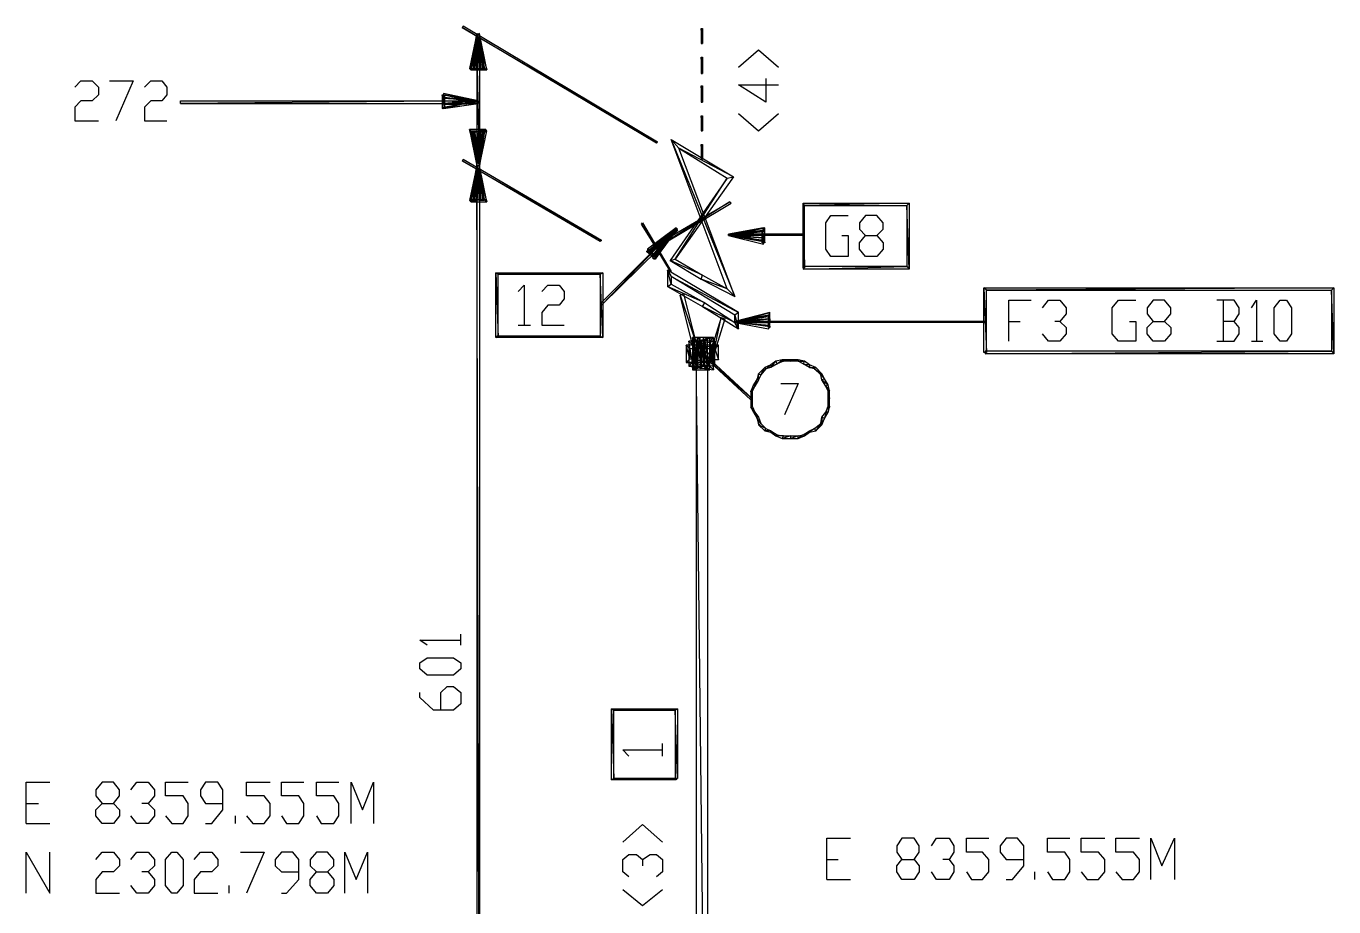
# Model space of a CAD drawing. Header units: millimetres. Extents: x 43 to 869, y -758 to -34.
# Drawn here: x 265.2 to 391.2, y -283.6 to -198.8 of the extents above; entities that cross this region are included whole.
import ezdxf

# ---------------------------------------------------------------- set-up
doc = ezdxf.new("R2010")
doc.units = ezdxf.units.MM
doc.layers.add('PDF_LINES', color=4, linetype='Continuous')

msp = doc.modelspace()

# ---------------------------------------------------------------- linework, layer by layer
at = {"layer": 'PDF_LINES'}
for p, q in [((307.36, -198.76), (307.24, -198.88)), ((307.24, -198.88), (326.08, -209.92)), ((307.24, -198.88), (326.08, -209.92)), ((325.96, -210.04), (307.24, -198.88)), ((326.08, -209.92), (307.36, -198.76)), ((330.4, -200.44), (330.28, -199)), ((330.28, -199), (330.28, -200.44)), ((330.4, -200.44), (330.28, -199)), ((330.28, -199), (330.4, -199)), ((330.4, -199), (330.4, -200.44)), ((308.68, -199.48), (307.96, -202.84)), ((308.08, -202.96), (308.68, -199.48)), ((308.08, -202.96), (308.68, -199.48)), ((308.68, -199.48), (308.08, -202.84)), ((308.92, -199.6), (308.08, -202.96)), ((308.32, -202.96), (308.68, -199.48)), ((308.32, -202.96), (308.68, -199.48)), ((308.92, -199.6), (308.32, -202.96)), ((308.68, -199.6), (308.32, -202.84)), ((308.44, -202.96), (308.68, -199.6)), ((308.44, -202.96), (308.68, -199.6)), ((308.92, -199.6), (308.44, -202.96)), ((308.68, -199.6), (308.44, -202.84)), ((308.68, -199.48), (308.92, -199.6)), ((308.92, -199.48), (308.68, -199.6)), ((308.68, -199.48), (308.92, -199.6)), ((308.92, -199.48), (308.68, -199.6)), ((308.68, -199.6), (309.64, -202.96)), ((308.68, -199.6), (309.64, -202.96)), ((309.4, -202.84), (308.68, -199.6)), ((308.68, -199.6), (309.4, -202.84)), ((308.68, -199.6), (309.4, -202.84)), ((309.28, -202.96), (308.68, -199.6)), ((308.68, -199.6), (308.92, -199.6)), ((308.92, -199.6), (308.68, -199.6)), ((308.68, -199.6), (309.28, -202.84)), ((308.68, -199.6), (309.28, -202.84)), ((309.04, -202.96), (308.68, -199.6)), ((308.68, -202.96), (308.68, -199.6)), ((308.68, -202.96), (308.68, -199.6)), ((308.68, -199.6), (308.92, -199.6)), ((308.92, -199.6), (308.68, -202.96)), ((308.92, -199.6), (308.68, -199.6)), ((308.68, -199.6), (309.04, -202.84)), ((308.68, -199.6), (309.04, -202.84)), ((308.92, -202.96), (308.68, -199.6)), ((308.92, -212.2), (308.68, -199.6)), ((308.68, -199.6), (308.68, -212.2)), ((308.92, -212.2), (308.68, -199.6)), ((308.68, -199.6), (308.92, -199.6)), ((309.64, -202.96), (308.92, -199.48)), ((309.4, -202.84), (308.92, -199.48)), ((309.28, -202.84), (308.92, -199.6)), ((309.04, -202.84), (308.92, -199.6)), ((308.92, -199.6), (308.92, -212.2)), ((330.28, -200.44), (330.4, -200.44)), ((333.88, -202.72), (335.8, -201.04)), ((335.8, -201.04), (337.72, -202.72)), ((307.96, -202.84), (308.08, -202.96)), ((309.4, -202.84), (308.08, -202.96)), ((309.4, -202.84), (308.08, -202.96)), ((308.08, -202.96), (308.08, -202.84)), ((308.08, -202.84), (309.4, -202.84)), ((308.08, -202.84), (308.32, -202.96)), ((308.32, -202.84), (308.44, -202.96)), ((308.44, -202.84), (308.68, -202.96)), ((309.04, -202.84), (308.92, -202.96)), ((309.28, -202.84), (309.04, -202.96)), ((309.4, -202.84), (309.28, -202.96)), ((309.64, -202.96), (309.4, -202.84)), ((309.64, -202.96), (309.4, -202.84)), ((330.4, -203.32), (330.28, -201.76)), ((330.28, -201.76), (330.28, -203.32)), ((330.4, -203.32), (330.28, -201.76)), ((330.28, -201.76), (330.4, -201.76)), ((330.4, -201.76), (330.4, -203.32)), ((269.92, -204.64), (270.52, -204.04)), ((270.52, -204.04), (271.6, -204.04)), ((271.6, -204.04), (272.2, -204.64)), ((273.28, -204.04), (275.56, -204.04)), ((275.56, -204.04), (273.88, -207.88)), ((276.64, -204.64), (277.24, -204.04)), ((277.24, -204.04), (278.32, -204.04)), ((278.32, -204.04), (278.8, -204.64)), ((308.08, -202.96), (309.64, -202.96)), ((330.28, -203.32), (330.4, -203.32)), ((336.52, -203.8), (336.52, -206.08)), ((272.2, -205.36), (271.6, -205.96)), ((272.2, -204.64), (272.2, -205.36)), ((278.8, -205.36), (278.32, -205.96)), ((278.8, -204.64), (278.8, -205.36)), ((305.56, -206.56), (305.32, -205.36)), ((305.32, -205.36), (305.32, -206.68)), ((305.56, -206.56), (305.32, -205.36)), ((305.32, -205.36), (305.56, -205.36)), ((305.44, -205.24), (305.44, -205.36)), ((308.8, -205.96), (305.44, -205.24)), ((305.44, -205.36), (308.8, -205.96)), ((305.44, -205.36), (308.8, -205.96)), ((308.8, -206.2), (305.44, -205.36)), ((305.44, -205.36), (305.44, -205.6)), ((308.8, -205.96), (305.44, -205.36)), ((305.44, -205.36), (305.44, -205.6)), ((308.8, -205.96), (305.44, -205.36)), ((305.56, -205.36), (305.56, -206.56)), ((330.4, -206.08), (330.28, -204.52)), ((330.28, -204.52), (330.28, -206.08)), ((330.4, -206.08), (330.28, -204.52)), ((330.28, -204.52), (330.4, -204.52)), ((330.4, -204.52), (330.4, -206.08)), ((336.52, -206.08), (333.88, -204.4)), ((333.88, -204.4), (337.72, -204.4)), ((270.52, -205.96), (269.92, -206.56)), ((269.92, -206.56), (269.92, -207.88)), ((271.6, -205.96), (270.52, -205.96)), ((277.24, -205.96), (276.64, -206.56)), ((276.64, -206.56), (276.64, -207.88)), ((278.32, -205.96), (277.24, -205.96)), ((308.8, -205.96), (280.12, -206.2)), ((308.8, -205.96), (280.12, -206.2)), ((280.12, -206.2), (280.12, -205.96)), ((280.12, -205.96), (308.8, -205.96)), ((280.12, -206.2), (308.8, -206.2)), ((308.8, -205.96), (305.32, -206.68)), ((308.8, -205.96), (305.32, -206.68)), ((305.32, -206.68), (308.8, -206.2)), ((305.32, -206.68), (305.56, -206.56)), ((305.32, -206.68), (305.56, -206.56)), ((305.44, -205.6), (308.8, -205.96)), ((305.44, -205.6), (308.8, -205.96)), ((308.8, -206.2), (305.44, -205.6)), ((305.44, -205.6), (308.8, -205.96)), ((305.44, -205.6), (308.8, -205.96)), ((308.8, -206.2), (305.44, -205.6)), ((305.44, -205.72), (305.44, -205.96)), ((308.8, -205.96), (305.44, -205.72)), ((308.8, -205.96), (305.44, -206.68)), ((308.8, -205.96), (305.44, -206.68)), ((305.44, -206.56), (308.8, -205.96)), ((308.8, -205.96), (305.44, -206.32)), ((308.8, -205.96), (305.44, -206.32)), ((305.44, -206.2), (308.8, -205.96)), ((305.44, -205.96), (308.8, -205.96)), ((305.44, -205.96), (308.8, -205.96)), ((308.8, -206.2), (305.44, -205.96)), ((308.8, -205.96), (305.44, -206.2)), ((308.8, -205.96), (305.44, -206.2)), ((305.44, -206.2), (305.44, -205.96)), ((305.44, -205.96), (308.8, -205.96)), ((305.44, -206.68), (308.8, -206.2)), ((305.44, -206.32), (308.8, -206.2)), ((305.44, -206.32), (305.44, -206.2)), ((305.44, -206.2), (308.8, -206.2)), ((305.44, -206.68), (305.44, -206.56)), ((305.56, -206.56), (308.8, -205.96)), ((308.8, -205.96), (308.8, -206.2)), ((308.8, -206.2), (308.8, -205.96)), ((308.8, -205.96), (308.8, -206.2)), ((308.8, -206.2), (308.8, -205.96)), ((308.8, -205.96), (308.8, -206.2)), ((308.8, -206.2), (308.8, -205.96)), ((308.8, -205.96), (308.8, -206.2)), ((308.8, -206.2), (308.8, -205.96)), ((308.8, -206.2), (308.8, -205.96)), ((330.28, -206.08), (330.4, -206.08)), ((269.92, -207.88), (272.2, -207.88)), ((276.64, -207.88), (278.8, -207.88)), ((330.4, -208.84), (330.28, -207.4)), ((330.28, -207.4), (330.28, -208.84)), ((330.4, -208.84), (330.28, -207.4)), ((330.28, -207.4), (330.4, -207.4)), ((330.4, -207.4), (330.4, -208.84)), ((333.88, -207.16), (335.8, -208.84)), ((335.8, -208.84), (337.72, -207.16)), ((308.92, -212.2), (307.96, -208.72)), ((307.96, -208.72), (308.68, -212.2)), ((308.92, -212.2), (307.96, -208.72)), ((307.96, -208.72), (308.2, -208.96)), ((307.96, -208.72), (308.2, -208.96)), ((309.52, -208.72), (307.96, -208.72)), ((308.92, -212.2), (308.08, -208.84)), ((308.08, -208.84), (308.68, -212.2)), ((308.92, -212.2), (308.08, -208.84)), ((308.08, -208.84), (308.32, -208.84)), ((308.2, -208.96), (309.52, -208.72)), ((308.2, -208.96), (309.52, -208.72)), ((308.2, -208.96), (308.92, -212.2)), ((309.52, -208.96), (308.2, -208.96)), ((308.32, -208.84), (308.92, -212.2)), ((308.92, -212.2), (308.32, -208.84)), ((308.32, -208.84), (308.68, -212.2)), ((308.92, -212.2), (308.32, -208.84)), ((308.32, -208.84), (308.44, -208.84)), ((308.44, -208.84), (308.92, -212.2)), ((308.92, -212.2), (308.44, -208.84)), ((308.44, -208.84), (308.68, -212.2)), ((308.92, -212.2), (308.44, -208.84)), ((308.44, -208.84), (308.68, -208.84)), ((308.68, -212.2), (309.4, -208.84)), ((308.68, -212.2), (309.28, -208.84)), ((308.68, -212.2), (309.04, -208.84)), ((308.68, -212.2), (308.92, -208.84)), ((308.68, -208.84), (308.92, -212.2)), ((309.4, -208.84), (308.92, -212.2)), ((308.92, -212.2), (309.64, -208.84)), ((309.4, -208.84), (308.92, -212.2)), ((309.28, -208.84), (308.92, -212.2)), ((308.92, -212.2), (309.4, -208.84)), ((309.28, -208.84), (308.92, -212.2)), ((309.04, -208.84), (308.92, -212.2)), ((308.92, -212.2), (309.28, -208.84)), ((309.04, -208.84), (308.92, -212.2)), ((309.04, -208.84), (308.92, -208.84)), ((308.92, -208.84), (308.92, -212.2)), ((308.92, -212.2), (309.04, -208.84)), ((308.92, -208.84), (308.92, -212.2)), ((309.28, -208.84), (309.04, -208.84)), ((309.4, -208.84), (309.28, -208.84)), ((309.64, -208.84), (309.4, -208.84)), ((309.52, -208.72), (309.52, -208.96)), ((330.28, -208.84), (330.4, -208.84)), ((326.08, -209.92), (325.96, -210.04)), ((328.12, -210.52), (327.4, -209.68)), ((327.4, -209.68), (333.4, -213.28)), ((328.12, -210.52), (327.4, -209.68)), ((327.4, -209.68), (333.52, -224.8)), ((327.4, -209.68), (333.52, -224.8)), ((332.8, -224.08), (327.4, -209.68)), ((330.4, -211.6), (330.28, -210.16)), ((330.28, -210.16), (330.28, -211.6)), ((330.4, -211.6), (330.28, -210.16)), ((330.28, -210.16), (330.4, -210.16)), ((330.4, -210.16), (330.4, -211.6)), ((307.36, -211.6), (307.24, -211.72)), ((320.68, -219.4), (307.36, -211.6)), ((333.4, -213.28), (328.12, -210.52)), ((328.12, -210.52), (332.8, -213.4)), ((333.4, -213.28), (328.12, -210.52)), ((333.52, -224.8), (328.12, -210.52)), ((330.28, -211.6), (330.4, -211.6)), ((307.24, -211.72), (320.68, -219.4)), ((307.24, -211.72), (320.68, -219.4)), ((320.56, -219.52), (307.24, -211.72)), ((308.68, -212.2), (307.96, -215.56)), ((308.08, -215.56), (308.68, -212.2)), ((308.08, -215.56), (308.68, -212.2)), ((308.92, -212.2), (308.08, -215.56)), ((308.68, -212.2), (308.08, -215.56)), ((308.32, -215.56), (308.68, -212.2)), ((308.32, -215.56), (308.68, -212.2)), ((308.92, -212.2), (308.32, -215.56)), ((308.68, -212.2), (308.32, -215.56)), ((308.44, -215.56), (308.68, -212.2)), ((308.44, -215.56), (308.68, -212.2)), ((308.92, -212.2), (308.44, -215.56)), ((308.68, -212.2), (308.44, -215.56)), ((308.68, -212.2), (308.92, -212.2)), ((308.92, -212.2), (308.68, -212.2)), ((308.68, -212.2), (309.64, -215.68)), ((308.68, -212.2), (309.64, -215.68)), ((309.4, -215.44), (308.68, -212.2)), ((308.68, -212.2), (308.92, -212.2)), ((308.92, -212.2), (308.68, -212.2)), ((308.68, -212.2), (309.4, -215.56)), ((308.68, -212.2), (309.4, -215.56)), ((309.28, -215.56), (308.68, -212.2)), ((308.68, -212.2), (308.92, -212.2)), ((308.92, -212.2), (308.68, -212.2)), ((308.68, -212.2), (309.28, -215.56)), ((308.68, -212.2), (309.28, -215.56)), ((309.04, -215.56), (308.68, -212.2)), ((308.68, -215.56), (308.68, -212.2)), ((308.68, -215.56), (308.68, -212.2)), ((308.68, -212.2), (308.92, -212.2)), ((308.92, -212.2), (308.68, -215.56)), ((308.92, -212.2), (308.68, -212.2)), ((308.68, -212.2), (309.04, -215.56)), ((308.68, -212.2), (309.04, -215.56)), ((308.92, -215.56), (308.68, -212.2)), ((308.92, -311.56), (308.68, -212.2)), ((308.68, -212.2), (308.68, -311.56)), ((308.92, -311.56), (308.68, -212.2)), ((308.68, -212.2), (308.92, -212.2)), ((308.92, -212.2), (308.68, -212.2)), ((308.68, -212.2), (308.92, -212.2)), ((308.92, -212.2), (308.68, -212.2)), ((308.68, -212.2), (308.92, -212.2)), ((308.92, -212.2), (308.68, -212.2)), ((308.68, -212.2), (308.92, -212.2)), ((308.92, -212.2), (308.68, -212.2)), ((308.68, -212.2), (308.92, -212.2)), ((308.68, -212.2), (308.92, -212.2)), ((309.64, -215.68), (308.92, -212.2)), ((309.4, -215.56), (308.92, -212.2)), ((309.28, -215.56), (308.92, -212.2)), ((309.04, -215.56), (308.92, -212.2)), ((308.92, -212.2), (308.92, -311.56)), ((332.8, -213.4), (327.28, -221.32)), ((333.4, -213.28), (327.76, -221.2)), ((327.76, -221.2), (332.8, -213.4)), ((327.76, -221.2), (332.8, -213.4)), ((332.8, -213.4), (333.4, -213.28)), ((332.8, -213.4), (333.4, -213.28)), ((309.4, -215.44), (308.08, -215.68)), ((309.4, -215.44), (308.08, -215.68)), ((308.08, -215.68), (308.08, -215.44)), ((308.08, -215.44), (309.4, -215.44)), ((309.64, -215.68), (309.4, -215.44)), ((309.64, -215.68), (309.4, -215.44)), ((307.96, -215.56), (308.08, -215.56)), ((308.08, -215.56), (308.32, -215.56)), ((308.08, -215.68), (309.64, -215.68)), ((308.32, -215.56), (308.44, -215.56)), ((308.44, -215.56), (308.68, -215.56)), ((309.04, -215.56), (308.92, -215.56)), ((309.28, -215.56), (309.04, -215.56)), ((309.4, -215.56), (309.28, -215.56)), ((325.84, -219.88), (333.04, -215.68)), ((333.04, -215.68), (325.96, -220.12)), ((333.04, -215.68), (325.96, -220.12)), ((325.96, -220.12), (333.16, -215.8)), ((333.16, -215.8), (333.04, -215.68)), ((340.24, -216.04), (340.12, -215.8)), ((340.12, -215.8), (350.32, -215.8)), ((340.24, -216.04), (340.12, -215.8)), ((340.12, -215.8), (340.24, -222.04)), ((340.12, -215.8), (340.24, -222.04)), ((340.12, -222.04), (340.12, -215.8)), ((350.32, -215.8), (340.24, -216.04)), ((350.32, -215.8), (340.24, -216.04)), ((340.24, -216.04), (350.08, -216.04)), ((340.24, -222.04), (340.24, -216.04)), ((350.08, -216.04), (350.32, -215.8)), ((350.08, -216.04), (350.32, -215.8)), ((350.32, -222.16), (350.08, -216.04)), ((350.08, -216.04), (350.08, -221.92)), ((350.32, -222.16), (350.08, -216.04)), ((350.32, -215.8), (350.32, -222.16)), ((324.52, -217.84), (324.64, -217.72)), ((327.4, -222.4), (324.52, -217.84)), ((324.52, -217.84), (327.28, -222.4)), ((327.4, -222.4), (324.52, -217.84)), ((324.64, -217.72), (327.4, -222.4)), ((342.28, -217.72), (342.76, -217)), ((342.28, -220.24), (342.28, -217.72)), ((342.76, -217), (344.44, -217)), ((346.12, -217), (345.52, -217.72)), ((345.52, -217.72), (345.52, -218.32)), ((347.2, -217), (346.12, -217)), ((347.8, -217.72), (347.2, -217)), ((347.8, -218.32), (347.8, -217.72)), ((320.56, -225.52), (327.88, -218.2)), ((327.88, -218.2), (320.68, -225.64)), ((327.88, -218.2), (320.68, -225.64)), ((320.68, -225.64), (328, -218.44)), ((325.12, -220.48), (327.88, -218.2)), ((327.88, -218.2), (325.12, -220.24)), ((325.12, -220.48), (327.88, -218.2)), ((327.88, -218.2), (325.12, -220.48)), ((328, -218.44), (325.12, -220.48)), ((325.24, -220.6), (327.88, -218.2)), ((325.24, -220.6), (327.88, -218.2)), ((327.88, -218.2), (325.24, -220.48)), ((327.88, -218.2), (325.24, -220.48)), ((328, -218.44), (325.24, -220.6)), ((325.36, -220.6), (327.88, -218.2)), ((325.36, -220.6), (327.88, -218.2)), ((325.36, -220.6), (327.88, -218.2)), ((325.36, -220.6), (327.88, -218.2)), ((328, -218.44), (325.36, -220.6)), ((328, -218.44), (325.36, -220.6)), ((325.6, -220.84), (327.88, -218.2)), ((325.6, -220.84), (327.88, -218.2)), ((325.6, -221.08), (327.88, -218.32)), ((327.88, -218.2), (325.72, -220.96)), ((327.88, -218.2), (325.72, -220.96)), ((327.88, -218.2), (325.72, -220.96)), ((327.88, -218.2), (325.72, -220.96)), ((327.88, -218.32), (325.72, -221.2)), ((325.72, -221.2), (328, -218.32)), ((327.88, -218.32), (325.72, -221.2)), ((325.72, -220.96), (328, -218.32)), ((325.72, -220.96), (328, -218.32)), ((327.88, -218.32), (325.84, -221.2)), ((325.84, -221.2), (328, -218.32)), ((327.88, -218.32), (325.84, -221.2)), ((325.84, -220.96), (327.88, -218.32)), ((327.88, -218.2), (328, -218.44)), ((327.88, -218.2), (328, -218.44)), ((327.88, -218.2), (328, -218.44)), ((328, -218.32), (327.88, -218.2)), ((327.88, -218.2), (328, -218.44)), ((328, -218.32), (327.88, -218.2)), ((328, -218.44), (327.88, -218.2)), ((328, -218.32), (327.88, -218.32)), ((328, -218.32), (327.88, -218.32)), ((332.92, -218.92), (336.4, -218.2)), ((336.4, -218.2), (332.92, -218.8)), ((332.92, -218.92), (336.4, -218.2)), ((332.92, -218.92), (336.28, -218.2)), ((336.28, -218.2), (332.92, -218.8)), ((332.92, -218.92), (336.28, -218.2)), ((336.16, -218.44), (332.92, -218.92)), ((336.28, -218.44), (332.92, -218.92)), ((332.92, -218.92), (336.28, -218.44)), ((336.28, -218.44), (332.92, -218.8)), ((332.92, -218.92), (336.28, -218.44)), ((336.28, -218.56), (332.92, -218.92)), ((332.92, -218.92), (332.92, -218.8)), ((332.92, -218.8), (336.28, -219.52)), ((332.92, -218.8), (332.92, -218.92)), ((332.92, -218.92), (332.92, -218.8)), ((332.92, -218.8), (336.28, -219.4)), ((332.92, -218.8), (332.92, -218.92)), ((332.92, -218.92), (332.92, -218.8)), ((332.92, -218.8), (336.28, -219.16)), ((332.92, -218.8), (332.92, -218.92)), ((332.92, -218.92), (332.92, -218.8)), ((332.92, -218.8), (336.28, -218.92)), ((332.92, -218.8), (332.92, -218.92)), ((332.92, -218.92), (336.28, -218.8)), ((336.28, -218.8), (332.92, -218.8)), ((332.92, -218.92), (336.28, -218.8)), ((332.92, -218.8), (332.92, -218.92)), ((332.92, -218.92), (340.12, -218.8)), ((340.12, -218.8), (332.92, -218.8)), ((332.92, -218.92), (340.12, -218.8)), ((336.28, -219.52), (332.92, -218.92)), ((332.92, -218.92), (336.28, -219.76)), ((336.28, -219.52), (332.92, -218.92)), ((336.28, -219.4), (332.92, -218.92)), ((332.92, -218.92), (336.28, -219.52)), ((336.28, -219.4), (332.92, -218.92)), ((336.28, -219.16), (332.92, -218.92)), ((332.92, -218.92), (336.28, -219.4)), ((336.28, -219.16), (332.92, -218.92)), ((336.28, -218.92), (332.92, -218.92)), ((332.92, -218.92), (336.28, -219.16)), ((336.28, -218.92), (332.92, -218.92)), ((336.28, -218.92), (332.92, -218.92)), ((340.12, -218.92), (332.92, -218.92)), ((336.4, -218.2), (336.16, -218.44)), ((336.4, -218.2), (336.16, -218.44)), ((336.16, -218.44), (336.4, -219.64)), ((336.16, -218.44), (336.4, -219.64)), ((336.16, -219.64), (336.16, -218.44)), ((336.28, -218.2), (336.28, -218.44)), ((336.28, -218.44), (336.28, -218.56)), ((336.28, -218.8), (336.28, -218.92)), ((336.28, -219.16), (336.28, -218.92)), ((336.28, -219.4), (336.28, -219.16)), ((336.4, -219.64), (336.4, -218.2)), ((340.12, -218.8), (340.12, -218.92)), ((343.84, -218.92), (344.44, -218.92)), ((344.44, -218.92), (344.44, -220.96)), ((345.52, -218.32), (346.12, -218.92)), ((345.52, -219.64), (346.12, -218.92)), ((346.12, -218.92), (347.2, -218.92)), ((347.2, -218.92), (347.8, -218.32)), ((347.2, -218.92), (347.8, -219.64)), ((320.68, -219.4), (320.56, -219.52)), ((325, -220.48), (325.24, -220.24)), ((325.84, -220.96), (325, -220.48)), ((325, -220.48), (325.84, -221.2)), ((325.84, -220.96), (325, -220.48)), ((325.12, -220.24), (325.12, -220.48)), ((325.12, -220.48), (325.24, -220.6)), ((325.24, -220.24), (325.84, -220.96)), ((325.24, -220.48), (325.36, -220.6)), ((325.24, -220.48), (325.36, -220.6)), ((325.96, -220.12), (325.84, -219.88)), ((336.4, -219.64), (336.16, -219.64)), ((336.28, -219.52), (336.28, -219.4)), ((336.28, -219.76), (336.28, -219.52)), ((342.76, -220.96), (342.28, -220.24)), ((345.52, -220.24), (345.52, -219.64)), ((346.12, -220.96), (345.52, -220.24)), ((347.8, -220.24), (347.2, -220.96)), ((347.8, -219.64), (347.8, -220.24)), ((325.72, -220.96), (325.6, -220.84)), ((325.72, -220.96), (325.6, -220.84)), ((325.72, -221.2), (325.6, -221.08)), ((325.84, -221.2), (325.84, -220.96)), ((325.84, -221.2), (325.84, -220.96)), ((327.28, -221.32), (327.76, -221.2)), ((327.28, -221.32), (327.76, -221.2)), ((330.4, -222.76), (327.28, -221.32)), ((327.28, -221.32), (330.28, -223.12)), ((330.4, -222.76), (327.28, -221.32)), ((327.76, -221.2), (330.4, -222.76)), ((344.44, -220.96), (342.76, -220.96)), ((347.2, -220.96), (346.12, -220.96)), ((310.72, -222.64), (310.48, -222.52)), ((310.48, -222.52), (320.8, -222.52)), ((310.72, -222.64), (310.48, -222.52)), ((310.48, -222.52), (310.72, -228.76)), ((310.48, -222.52), (310.72, -228.76)), ((310.48, -228.76), (310.48, -222.52)), ((320.8, -222.52), (310.72, -222.64)), ((320.8, -222.52), (310.72, -222.64)), ((310.72, -222.64), (320.56, -222.64)), ((310.72, -228.76), (310.72, -222.64)), ((320.56, -222.64), (320.8, -222.52)), ((320.56, -222.64), (320.8, -222.52)), ((320.8, -228.76), (320.56, -222.64)), ((320.56, -222.64), (320.56, -228.64)), ((320.8, -228.76), (320.56, -222.64)), ((320.8, -222.52), (320.8, -228.76)), ((327.4, -223.6), (327.04, -222.28)), ((327.04, -222.28), (327.04, -223.84)), ((327.4, -223.6), (327.04, -222.28)), ((327.04, -222.28), (327.4, -222.88)), ((327.04, -222.28), (327.4, -222.88)), ((333.88, -226.36), (327.04, -222.28)), ((327.28, -222.4), (327.4, -222.4)), ((327.4, -222.88), (327.4, -223.6)), ((327.4, -222.88), (333.88, -226.36)), ((327.4, -222.88), (333.88, -226.36)), ((333.52, -226.6), (327.4, -222.88)), ((330.28, -223.12), (330.4, -222.76)), ((330.28, -223.12), (330.4, -222.76)), ((330.4, -222.76), (332.8, -224.08)), ((340.12, -221.92), (340.12, -222.16)), ((340.12, -222.16), (350.08, -221.92)), ((350.08, -221.92), (340.12, -221.92)), ((340.12, -222.16), (350.08, -221.92)), ((340.24, -222.04), (340.12, -222.04)), ((350.32, -222.16), (340.12, -222.16)), ((350.08, -221.92), (350.32, -222.16)), ((350.08, -221.92), (350.32, -222.16)), ((312.64, -224.32), (313.24, -223.72)), ((313.24, -223.72), (313.24, -227.56)), ((314.92, -224.32), (315.52, -223.72)), ((315.52, -223.72), (316.6, -223.72)), ((316.6, -223.72), (317.08, -224.32)), ((327.04, -223.84), (327.4, -223.6)), ((327.04, -223.84), (327.4, -223.6)), ((330.64, -225.4), (327.04, -223.84)), ((327.04, -223.84), (330.4, -225.76)), ((330.64, -225.4), (327.04, -223.84)), ((327.4, -223.6), (330.64, -225.4)), ((332.8, -224.08), (330.28, -223.12)), ((330.28, -223.12), (333.52, -224.8)), ((332.8, -224.08), (330.28, -223.12)), ((333.52, -224.8), (332.8, -224.08)), ((333.52, -224.8), (332.8, -224.08)), ((357.76, -224.2), (357.52, -223.96)), ((357.52, -223.96), (391.24, -223.96)), ((357.76, -224.2), (357.52, -223.96)), ((357.52, -223.96), (357.76, -230.2)), ((357.52, -223.96), (357.76, -230.2)), ((357.52, -230.2), (357.52, -223.96)), ((391.24, -223.96), (357.76, -224.2)), ((391.24, -223.96), (357.76, -224.2)), ((357.76, -224.2), (391, -224.2)), ((357.76, -230.2), (357.76, -224.2)), ((391, -224.2), (391.24, -223.96)), ((391, -224.2), (391.24, -223.96)), ((391.24, -230.32), (391, -224.2)), ((391, -224.2), (391, -230.08)), ((391.24, -230.32), (391, -224.2)), ((391.24, -223.96), (391.24, -230.32)), ((317.08, -225.04), (316.6, -225.64)), ((317.08, -224.32), (317.08, -225.04)), ((320.68, -225.64), (320.56, -225.52)), ((328.6, -224.56), (328.24, -224.68)), ((328.24, -224.68), (329.92, -229.72)), ((328.24, -224.68), (329.92, -229.72)), ((329.56, -229.96), (328.24, -224.68)), ((329.92, -229.72), (328.6, -224.56)), ((330.4, -225.76), (330.64, -225.4)), ((330.4, -225.76), (330.64, -225.4)), ((330.64, -225.4), (333.52, -227.32)), ((359.92, -229.12), (359.92, -225.16)), ((359.92, -225.16), (362.08, -225.16)), ((363.16, -225.88), (363.76, -225.16)), ((363.76, -225.16), (364.84, -225.16)), ((364.84, -225.16), (365.44, -225.88)), ((369.88, -225.88), (370.48, -225.16)), ((370.48, -225.16), (372.16, -225.16)), ((373.84, -225.16), (373.24, -225.88)), ((374.92, -225.16), (373.84, -225.16)), ((375.52, -225.88), (374.92, -225.16)), ((381.64, -225.16), (379.96, -225.16)), ((380.56, -225.16), (380.56, -229.12)), ((382.12, -225.88), (381.64, -225.16)), ((383.32, -225.88), (383.8, -225.16)), ((383.8, -225.16), (383.8, -229.12)), ((385.48, -225.88), (386.08, -225.16)), ((386.08, -225.16), (386.68, -225.16)), ((386.68, -225.16), (387.16, -225.88)), ((315.52, -225.64), (314.92, -226.36)), ((314.92, -226.36), (314.92, -227.56)), ((316.6, -225.64), (315.52, -225.64)), ((333.52, -227.32), (330.4, -225.76)), ((330.4, -225.76), (333.88, -227.92)), ((333.52, -227.32), (330.4, -225.76)), ((333.88, -226.36), (333.52, -226.6)), ((333.88, -226.36), (333.52, -226.6)), ((333.52, -227.32), (336.88, -226.36)), ((336.88, -226.36), (333.52, -227.2)), ((333.52, -227.32), (336.88, -226.36)), ((333.52, -226.6), (333.88, -227.92)), ((333.52, -226.6), (333.88, -227.92)), ((333.52, -227.32), (333.52, -226.6)), ((336.76, -226.6), (333.52, -227.32)), ((333.52, -227.32), (336.76, -226.6)), ((336.76, -226.6), (333.52, -227.2)), ((333.52, -227.32), (336.76, -226.6)), ((333.52, -227.32), (336.76, -226.6)), ((336.76, -226.6), (333.52, -227.2)), ((333.52, -227.32), (336.76, -226.6)), ((336.88, -226.72), (333.52, -227.32)), ((336.88, -226.72), (333.52, -227.32)), ((333.88, -227.92), (333.88, -226.36)), ((336.88, -226.36), (336.76, -226.6)), ((336.88, -226.36), (336.76, -226.6)), ((336.76, -226.6), (336.88, -227.8)), ((336.76, -226.6), (336.88, -227.8)), ((336.76, -227.8), (336.76, -226.6)), ((336.76, -226.6), (336.88, -226.72)), ((336.76, -226.6), (336.88, -226.72)), ((336.88, -227.8), (336.88, -226.36)), ((365.44, -226.48), (364.84, -227.2)), ((365.44, -225.88), (365.44, -226.48)), ((369.88, -228.4), (369.88, -225.88)), ((373.24, -225.88), (373.24, -226.48)), ((373.24, -226.48), (373.84, -227.2)), ((374.92, -227.2), (375.52, -226.48)), ((375.52, -226.48), (375.52, -225.88)), ((381.64, -227.2), (382.12, -226.48)), ((382.12, -226.48), (382.12, -225.88)), ((385.48, -228.4), (385.48, -225.88)), ((387.16, -225.88), (387.16, -228.4)), ((312.64, -227.56), (313.84, -227.56)), ((314.92, -227.56), (317.08, -227.56)), ((332.2, -226.84), (331.12, -230.32)), ((331.36, -230.8), (332.2, -226.84)), ((331.36, -230.8), (332.2, -226.84)), ((332.56, -226.96), (331.36, -230.8)), ((332.2, -226.84), (332.56, -226.96)), ((333.52, -227.32), (336.88, -226.96)), ((336.88, -226.96), (333.52, -227.2)), ((333.52, -227.32), (336.88, -226.96)), ((333.52, -227.32), (333.52, -227.2)), ((333.52, -227.2), (336.88, -227.68)), ((333.52, -227.2), (333.52, -227.32)), ((333.52, -227.32), (333.52, -227.2)), ((333.52, -227.2), (336.88, -227.68)), ((333.52, -227.2), (333.52, -227.32)), ((333.52, -227.32), (333.52, -227.2)), ((333.52, -227.2), (336.88, -227.32)), ((333.52, -227.2), (333.52, -227.32)), ((336.88, -227.2), (333.52, -227.32)), ((336.88, -227.2), (333.52, -227.32)), ((333.52, -227.32), (333.52, -227.2)), ((333.52, -227.2), (336.88, -227.2)), ((333.52, -227.2), (333.52, -227.32)), ((336.88, -227.2), (333.52, -227.32)), ((333.52, -227.2), (333.52, -227.32)), ((333.52, -227.32), (357.64, -227.2)), ((357.64, -227.2), (333.52, -227.2)), ((333.52, -227.32), (357.64, -227.2)), ((333.88, -227.92), (333.52, -227.32)), ((333.88, -227.92), (333.52, -227.32)), ((336.88, -227.68), (333.52, -227.32)), ((333.52, -227.32), (336.76, -227.92)), ((336.88, -227.68), (333.52, -227.32)), ((336.88, -227.68), (333.52, -227.32)), ((333.52, -227.32), (336.76, -227.92)), ((336.88, -227.68), (333.52, -227.32)), ((336.88, -227.32), (333.52, -227.32)), ((333.52, -227.32), (336.88, -227.56)), ((336.88, -227.32), (333.52, -227.32)), ((333.52, -227.32), (336.88, -227.32)), ((357.64, -227.32), (333.52, -227.32)), ((336.76, -227.92), (336.88, -227.68)), ((336.76, -227.92), (336.88, -227.68)), ((336.88, -227.8), (336.76, -227.8)), ((336.88, -226.96), (336.88, -227.2)), ((336.88, -227.32), (336.88, -227.2)), ((336.88, -227.56), (336.88, -227.32)), ((357.64, -227.2), (357.64, -227.32)), ((359.92, -227.2), (361, -227.2)), ((364.84, -227.2), (364.36, -227.2)), ((364.84, -227.2), (365.44, -227.8)), ((365.44, -227.8), (365.44, -228.4)), ((371.56, -227.2), (372.16, -227.2)), ((372.16, -227.2), (372.16, -229.12)), ((373.24, -227.8), (373.84, -227.2)), ((373.24, -228.4), (373.24, -227.8)), ((373.84, -227.2), (374.92, -227.2)), ((374.92, -227.2), (375.52, -227.8)), ((375.52, -227.8), (375.52, -228.4)), ((381.64, -227.2), (380.56, -227.2)), ((382.12, -227.8), (381.64, -227.2)), ((382.12, -228.4), (382.12, -227.8)), ((310.72, -228.76), (310.48, -228.76)), ((310.6, -228.64), (310.6, -228.76)), ((310.6, -228.76), (320.56, -228.64)), ((320.56, -228.64), (310.6, -228.64)), ((310.6, -228.76), (320.56, -228.64)), ((320.8, -228.76), (310.6, -228.76)), ((320.56, -228.64), (320.8, -228.76)), ((320.56, -228.64), (320.8, -228.76)), ((329.44, -231.16), (329.08, -229.12)), ((329.08, -229.12), (329.08, -231.52)), ((329.44, -231.16), (329.08, -229.12)), ((329.08, -229.12), (329.44, -229.48)), ((329.08, -229.12), (329.44, -229.48)), ((331.6, -229.12), (329.08, -229.12)), ((329.8, -231.52), (329.44, -228.76)), ((329.44, -228.76), (329.44, -231.88)), ((329.8, -231.52), (329.44, -228.76)), ((329.44, -228.76), (329.8, -229.12)), ((329.44, -228.76), (329.8, -229.12)), ((331.48, -228.76), (329.44, -228.76)), ((329.44, -229.48), (331.6, -229.12)), ((329.44, -229.48), (331.6, -229.12)), ((329.92, -231.52), (329.56, -228.76)), ((329.56, -228.76), (329.56, -231.88)), ((329.92, -231.52), (329.56, -228.76)), ((329.56, -228.76), (329.92, -229.12)), ((329.56, -228.76), (329.92, -229.12)), ((331.12, -228.76), (329.56, -228.76)), ((329.8, -229.12), (331.48, -228.76)), ((329.8, -229.12), (331.48, -228.76)), ((329.8, -229.12), (329.8, -231.52)), ((331.12, -229.12), (329.8, -229.12)), ((329.92, -231.64), (330.16, -228.76)), ((330.28, -231.64), (329.92, -228.76)), ((329.92, -228.76), (329.92, -231.64)), ((330.28, -231.64), (329.92, -228.76)), ((329.92, -228.76), (330.28, -229.12)), ((329.92, -228.76), (330.28, -229.12)), ((330.88, -228.76), (329.92, -228.76)), ((329.92, -229.12), (331.12, -228.76)), ((329.92, -229.12), (331.12, -228.76)), ((329.92, -229.12), (329.92, -231.52)), ((330.64, -229.12), (329.92, -229.12)), ((330.52, -228.76), (330.16, -228.76)), ((330.16, -228.76), (330.28, -231.76)), ((330.16, -228.76), (330.28, -231.76)), ((330.28, -231.76), (330.52, -228.76)), ((330.28, -229.12), (330.88, -228.76)), ((330.28, -229.12), (330.88, -228.76)), ((330.28, -229.12), (330.28, -231.64)), ((330.52, -229.12), (330.28, -229.12)), ((330.88, -228.76), (330.52, -229.12)), ((330.88, -228.76), (330.52, -229.12)), ((330.52, -229.12), (330.88, -231.88)), ((330.52, -229.12), (330.88, -231.88)), ((330.52, -231.52), (330.52, -229.12)), ((331.12, -228.76), (330.64, -229.12)), ((331.12, -228.76), (330.64, -229.12)), ((330.64, -229.12), (331.12, -231.88)), ((330.64, -229.12), (331.12, -231.88)), ((330.64, -231.52), (330.64, -229.12)), ((330.88, -231.88), (330.88, -228.76)), ((331.12, -231.88), (331.12, -228.76)), ((331.48, -228.76), (331.12, -229.12)), ((331.48, -228.76), (331.12, -229.12)), ((331.12, -229.12), (331.48, -231.88)), ((331.12, -229.12), (331.48, -231.88)), ((331.12, -231.52), (331.12, -229.12)), ((331.6, -229.12), (331.24, -229.48)), ((331.6, -229.12), (331.24, -229.48)), ((331.48, -231.88), (331.48, -228.76)), ((331.6, -231.52), (331.6, -229.12)), ((363.76, -229.12), (363.16, -228.4)), ((364.84, -229.12), (363.76, -229.12)), ((365.44, -228.4), (364.84, -229.12)), ((370.48, -229.12), (369.88, -228.4)), ((372.16, -229.12), (370.48, -229.12)), ((373.84, -229.12), (373.24, -228.4)), ((374.92, -229.12), (373.84, -229.12)), ((375.52, -228.4), (374.92, -229.12)), ((379.96, -229.12), (381.64, -229.12)), ((381.64, -229.12), (382.12, -228.4)), ((383.32, -229.12), (384.4, -229.12)), ((386.08, -229.12), (385.48, -228.4)), ((386.68, -229.12), (386.08, -229.12)), ((387.16, -228.4), (386.68, -229.12)), ((329.2, -230.8), (328.84, -229.48)), ((328.84, -229.48), (328.84, -231.16)), ((329.2, -230.8), (328.84, -229.48)), ((328.84, -229.48), (329.2, -229.84)), ((328.84, -229.48), (329.2, -229.84)), ((331.96, -229.48), (328.84, -229.48)), ((329.2, -229.84), (331.96, -229.48)), ((329.2, -229.84), (331.96, -229.48)), ((329.2, -229.84), (329.2, -230.8)), ((331.6, -229.84), (329.2, -229.84)), ((329.44, -229.48), (329.44, -231.16)), ((331.24, -229.48), (329.44, -229.48)), ((329.92, -229.72), (329.56, -229.96)), ((329.92, -229.72), (329.56, -229.96)), ((329.56, -229.96), (331.12, -230.32)), ((329.56, -229.96), (331.12, -230.32)), ((331.36, -230.8), (329.56, -229.96)), ((330.88, -324.04), (329.8, -230.2)), ((329.8, -230.2), (329.8, -324.04)), ((330.88, -324.04), (329.8, -230.2)), ((329.8, -230.2), (330.88, -230.2)), ((331.12, -230.32), (329.92, -229.72)), ((330.4, -230.2), (330.28, -230.32)), ((330.28, -230.32), (335.2, -234.64)), ((330.28, -230.32), (335.2, -234.64)), ((335.08, -234.76), (330.28, -230.32)), ((335.2, -234.64), (330.4, -230.2)), ((330.88, -230.2), (330.88, -324.04)), ((331.12, -230.32), (331.36, -230.8)), ((331.12, -230.32), (331.36, -230.8)), ((331.24, -229.48), (331.6, -231.52)), ((331.24, -229.48), (331.6, -231.52)), ((331.24, -231.16), (331.24, -229.48)), ((331.96, -229.48), (331.6, -229.84)), ((331.96, -229.48), (331.6, -229.84)), ((331.6, -229.84), (331.96, -230.92)), ((331.6, -229.84), (331.96, -230.92)), ((331.6, -230.92), (331.6, -229.84)), ((331.96, -230.92), (331.96, -229.48)), ((357.76, -230.2), (357.52, -230.2)), ((357.64, -230.08), (357.64, -230.32)), ((357.64, -230.32), (391, -230.08)), ((391, -230.08), (357.64, -230.08)), ((357.64, -230.32), (391, -230.08)), ((391.24, -230.32), (357.64, -230.32)), ((391, -230.08), (391.24, -230.32)), ((391, -230.08), (391.24, -230.32)), ((328.84, -231.16), (329.2, -230.8)), ((328.84, -231.16), (329.2, -230.8)), ((331.24, -231.16), (328.84, -231.16)), ((328.84, -231.16), (331.6, -231.52)), ((331.24, -231.16), (328.84, -231.16)), ((329.08, -231.52), (329.44, -231.16)), ((329.08, -231.52), (329.44, -231.16)), ((331.12, -231.52), (329.08, -231.52)), ((329.08, -231.52), (331.48, -231.88)), ((331.12, -231.52), (329.08, -231.52)), ((329.2, -230.8), (331.24, -231.16)), ((329.44, -231.16), (331.12, -231.52)), ((330.64, -231.52), (329.44, -231.88)), ((330.64, -231.52), (329.44, -231.88)), ((329.44, -231.88), (329.8, -231.52)), ((329.44, -231.88), (329.8, -231.52)), ((330.52, -231.52), (329.56, -231.88)), ((330.52, -231.52), (329.56, -231.88)), ((329.56, -231.88), (329.92, -231.52)), ((329.56, -231.88), (329.92, -231.52)), ((329.8, -231.52), (330.64, -231.52)), ((329.92, -231.52), (330.52, -231.52)), ((330.28, -231.76), (329.92, -231.64)), ((329.92, -231.64), (330.28, -231.64)), ((330.88, -231.88), (330.52, -231.52)), ((330.88, -231.88), (330.52, -231.52)), ((331.12, -231.88), (330.64, -231.52)), ((331.12, -231.88), (330.64, -231.52)), ((331.48, -231.88), (331.12, -231.52)), ((331.48, -231.88), (331.12, -231.52)), ((331.6, -231.52), (331.24, -231.16)), ((331.6, -231.52), (331.24, -231.16)), ((331.96, -230.92), (331.6, -230.92)), ((336.4, -231.64), (335.8, -232.24)), ((336.04, -232.36), (336.4, -231.64)), ((336.04, -232.36), (336.4, -231.64)), ((336.52, -231.76), (336.04, -232.36)), ((337, -231.4), (336.4, -231.64)), ((336.4, -231.64), (336.52, -231.76)), ((336.4, -231.64), (336.52, -231.76)), ((336.52, -231.76), (337, -231.4)), ((336.52, -231.76), (337, -231.4)), ((337, -231.64), (336.52, -231.76)), ((337, -231.64), (337.48, -231.04)), ((337.48, -231.04), (337, -231.4)), ((337, -231.64), (337.48, -231.04)), ((337.6, -231.28), (337, -231.64)), ((337, -231.4), (337, -231.64)), ((337, -231.4), (337, -231.64)), ((338.08, -230.92), (337.48, -231.04)), ((337.48, -231.04), (337.6, -231.28)), ((337.48, -231.04), (337.6, -231.28)), ((337.6, -231.28), (338.08, -230.92)), ((337.6, -231.28), (338.08, -230.92)), ((338.2, -231.04), (337.6, -231.28)), ((338.08, -230.92), (338.2, -231.04)), ((338.92, -230.92), (338.08, -230.92)), ((338.08, -230.92), (338.2, -231.04)), ((338.2, -231.04), (338.92, -230.92)), ((338.2, -231.04), (338.92, -230.92)), ((338.92, -231.04), (338.2, -231.04)), ((338.92, -230.92), (338.92, -231.04)), ((338.92, -230.92), (338.92, -231.04)), ((338.92, -231.04), (339.64, -230.92)), ((339.64, -230.92), (338.92, -230.92)), ((338.92, -231.04), (339.64, -230.92)), ((339.64, -231.04), (338.92, -231.04)), ((339.64, -230.92), (339.64, -231.04)), ((339.64, -230.92), (339.64, -231.04)), ((340.24, -231.04), (339.64, -230.92)), ((339.64, -231.04), (340.24, -231.04)), ((339.64, -231.04), (340.24, -231.04)), ((340.12, -231.28), (339.64, -231.04)), ((340.24, -231.04), (340.12, -231.28)), ((340.24, -231.04), (340.12, -231.28)), ((340.12, -231.28), (340.72, -231.4)), ((340.12, -231.28), (340.72, -231.4)), ((340.72, -231.64), (340.12, -231.28)), ((340.72, -231.4), (340.24, -231.04)), ((340.72, -231.4), (340.72, -231.64)), ((340.72, -231.4), (340.72, -231.64)), ((341.32, -231.64), (340.72, -231.4)), ((340.72, -231.64), (341.32, -231.64)), ((340.72, -231.64), (341.32, -231.64)), ((341.2, -231.76), (340.72, -231.64)), ((341.32, -231.64), (341.2, -231.76)), ((341.32, -231.64), (341.2, -231.76)), ((341.2, -231.76), (341.92, -232.24)), ((341.2, -231.76), (341.92, -232.24)), ((341.8, -232.36), (341.2, -231.76)), ((341.92, -232.24), (341.32, -231.64)), ((329.44, -231.88), (331.12, -231.88)), ((329.56, -231.88), (330.88, -231.88)), ((335.68, -232.72), (335.32, -233.32)), ((335.44, -233.44), (335.68, -232.72)), ((335.44, -233.44), (335.68, -232.72)), ((335.8, -232.84), (335.44, -233.44)), ((335.8, -232.24), (335.68, -232.72)), ((335.68, -232.72), (335.8, -232.84)), ((335.68, -232.72), (335.8, -232.84)), ((335.8, -232.84), (335.8, -232.24)), ((335.8, -232.84), (335.8, -232.24)), ((335.8, -232.24), (336.04, -232.36)), ((335.8, -232.24), (336.04, -232.36)), ((336.04, -232.36), (335.8, -232.84)), ((341.92, -232.24), (341.8, -232.36)), ((341.92, -232.24), (341.8, -232.36)), ((341.8, -232.36), (342.16, -232.72)), ((341.8, -232.36), (342.16, -232.72)), ((341.92, -232.84), (341.8, -232.36)), ((342.16, -232.72), (341.92, -232.24)), ((342.16, -232.72), (341.92, -232.84)), ((342.16, -232.72), (341.92, -232.84)), ((341.92, -232.84), (342.52, -233.32)), ((341.92, -232.84), (342.52, -233.32)), ((342.28, -233.44), (341.92, -232.84)), ((342.52, -233.32), (342.16, -232.72)), ((335.32, -233.32), (335.08, -233.92)), ((335.2, -234.64), (335.08, -233.92)), ((335.08, -233.92), (335.08, -234.64)), ((335.2, -234.64), (335.08, -233.92)), ((335.08, -233.92), (335.2, -233.92)), ((335.08, -233.92), (335.2, -233.92)), ((335.2, -233.92), (335.32, -233.32)), ((335.2, -233.92), (335.32, -233.32)), ((335.44, -233.44), (335.2, -233.92)), ((335.2, -233.92), (335.2, -234.64)), ((335.32, -233.32), (335.44, -233.44)), ((335.32, -233.32), (335.44, -233.44)), ((337.96, -233.2), (339.64, -233.2)), ((339.64, -233.2), (338.32, -236.2)), ((342.52, -233.32), (342.28, -233.44)), ((342.52, -233.32), (342.28, -233.44)), ((342.28, -233.44), (342.64, -233.92)), ((342.28, -233.44), (342.64, -233.92)), ((342.52, -233.92), (342.28, -233.44)), ((342.64, -233.92), (342.52, -233.32)), ((342.64, -233.92), (342.52, -233.92)), ((342.64, -233.92), (342.52, -233.92)), ((342.52, -233.92), (342.64, -234.64)), ((342.52, -233.92), (342.64, -234.64)), ((342.52, -234.64), (342.52, -233.92)), ((342.64, -234.64), (342.64, -233.92)), ((335.2, -234.64), (335.08, -234.76)), ((335.2, -235.36), (335.08, -234.64)), ((335.08, -234.64), (335.08, -235.48)), ((335.2, -235.36), (335.08, -234.64)), ((335.08, -234.64), (335.2, -234.64)), ((335.08, -234.64), (335.2, -234.64)), ((335.08, -235.48), (335.2, -235.36)), ((335.08, -235.48), (335.2, -235.36)), ((335.44, -235.96), (335.08, -235.48)), ((335.08, -235.48), (335.32, -235.96)), ((335.44, -235.96), (335.08, -235.48)), ((335.2, -234.64), (335.2, -235.36)), ((335.2, -235.36), (335.44, -235.96)), ((342.28, -235.96), (342.52, -235.36)), ((342.64, -234.64), (342.52, -234.64)), ((342.64, -234.64), (342.52, -234.64)), ((342.52, -234.64), (342.64, -235.48)), ((342.52, -234.64), (342.64, -235.48)), ((342.52, -235.36), (342.52, -234.64)), ((342.64, -235.48), (342.52, -235.36)), ((342.64, -235.48), (342.52, -235.36)), ((342.52, -235.36), (342.52, -235.96)), ((342.52, -235.36), (342.52, -235.96)), ((342.52, -235.96), (342.64, -235.48)), ((342.64, -235.48), (342.64, -234.64)), ((335.8, -236.44), (335.32, -235.96)), ((335.32, -235.96), (335.68, -236.56)), ((335.8, -236.44), (335.32, -235.96)), ((335.32, -235.96), (335.44, -235.96)), ((335.32, -235.96), (335.44, -235.96)), ((335.44, -235.96), (335.8, -236.44)), ((335.68, -236.56), (335.8, -236.44)), ((335.68, -236.56), (335.8, -236.44)), ((336.04, -237.04), (335.68, -236.56)), ((335.68, -236.56), (335.8, -237.16)), ((336.04, -237.04), (335.68, -236.56)), ((335.8, -236.44), (336.04, -237.04)), ((341.8, -237.04), (341.92, -236.44)), ((341.92, -236.44), (342.28, -235.96)), ((342.16, -236.56), (341.92, -236.44)), ((342.16, -236.56), (341.92, -236.44)), ((341.92, -236.44), (341.92, -237.16)), ((341.92, -236.44), (341.92, -237.16)), ((341.92, -237.16), (342.16, -236.56)), ((342.28, -235.96), (342.16, -236.56)), ((342.16, -236.56), (342.52, -235.96)), ((342.28, -235.96), (342.16, -236.56)), ((342.52, -235.96), (342.28, -235.96)), ((342.52, -235.96), (342.28, -235.96)), ((335.8, -237.16), (336.04, -237.04)), ((335.8, -237.16), (336.04, -237.04)), ((336.52, -237.52), (335.8, -237.16)), ((335.8, -237.16), (336.4, -237.76)), ((336.52, -237.52), (335.8, -237.16)), ((336.04, -237.04), (336.52, -237.52)), ((336.4, -237.76), (336.52, -237.52)), ((336.4, -237.76), (336.52, -237.52)), ((337, -237.76), (336.4, -237.76)), ((336.4, -237.76), (337, -237.88)), ((337, -237.76), (336.4, -237.76)), ((336.52, -237.52), (337, -237.76)), ((337, -237.88), (337, -237.76)), ((337, -237.76), (337.6, -238.12)), ((337, -237.88), (337, -237.76)), ((337.6, -238.12), (337, -237.88)), ((337, -237.88), (337.48, -238.24)), ((337.6, -238.12), (337, -237.88)), ((337.48, -238.24), (337.6, -238.12)), ((337.48, -238.24), (337.6, -238.12)), ((337.6, -238.12), (338.2, -238.24)), ((340.12, -238.12), (339.64, -238.48)), ((340.12, -238.12), (339.64, -238.48)), ((339.64, -238.24), (340.12, -238.12)), ((340.12, -238.12), (340.72, -237.76)), ((340.24, -238.24), (340.12, -238.12)), ((340.24, -238.24), (340.12, -238.12)), ((340.72, -237.76), (340.24, -238.24)), ((340.72, -237.76), (340.24, -238.24)), ((340.24, -238.24), (340.72, -237.88)), ((341.2, -237.52), (340.72, -237.88)), ((341.2, -237.52), (340.72, -237.88)), ((340.72, -237.76), (341.2, -237.52)), ((340.72, -237.88), (341.32, -237.76)), ((340.72, -237.88), (340.72, -237.76)), ((340.72, -237.88), (340.72, -237.76)), ((341.2, -237.52), (341.8, -237.04)), ((341.32, -237.76), (341.2, -237.52)), ((341.32, -237.76), (341.2, -237.52)), ((341.8, -237.04), (341.32, -237.76)), ((341.8, -237.04), (341.32, -237.76)), ((341.32, -237.76), (341.92, -237.16)), ((341.92, -237.16), (341.8, -237.04)), ((341.92, -237.16), (341.8, -237.04)), ((338.2, -238.24), (337.48, -238.24)), ((337.48, -238.24), (338.08, -238.48)), ((338.2, -238.24), (337.48, -238.24)), ((338.92, -238.24), (338.08, -238.48)), ((338.92, -238.24), (338.08, -238.48)), ((338.08, -238.48), (338.2, -238.24)), ((338.08, -238.48), (338.2, -238.24)), ((338.08, -238.48), (338.92, -238.48)), ((338.2, -238.24), (338.92, -238.24)), ((339.64, -238.24), (338.92, -238.48)), ((339.64, -238.24), (338.92, -238.48)), ((338.92, -238.48), (338.92, -238.24)), ((338.92, -238.24), (339.64, -238.24)), ((338.92, -238.48), (338.92, -238.24)), ((338.92, -238.48), (339.64, -238.48)), ((339.64, -238.48), (340.24, -238.24)), ((339.64, -238.48), (339.64, -238.24)), ((339.64, -238.48), (339.64, -238.24)), ((303.88, -258.4), (303.16, -257.92)), ((303.16, -257.92), (307.12, -257.92)), ((307.12, -258.4), (307.12, -257.32)), ((303.16, -260.08), (303.88, -259.6)), ((303.16, -260.68), (303.16, -260.08)), ((303.88, -261.28), (303.16, -260.68)), ((303.88, -259.6), (306.4, -259.6)), ((306.4, -259.6), (307.12, -260.08)), ((307.12, -260.68), (306.4, -261.28)), ((307.12, -260.08), (307.12, -260.68)), ((306.4, -261.28), (303.88, -261.28)), ((303.16, -263.44), (303.16, -262.96)), ((305.2, -262.96), (305.8, -262.36)), ((305.2, -264.64), (305.2, -262.96)), ((305.8, -262.36), (306.4, -262.36)), ((306.4, -262.36), (307.12, -262.96)), ((307.12, -262.96), (307.12, -264.04)), ((304.48, -264.64), (303.16, -263.44)), ((307.12, -264.04), (306.4, -264.64)), ((321.88, -264.64), (321.64, -264.52)), ((321.64, -264.52), (328, -264.52)), ((321.88, -264.64), (321.64, -264.52)), ((321.64, -264.52), (321.88, -271.24)), ((321.64, -264.52), (321.88, -271.24)), ((321.64, -271.36), (321.64, -264.52)), ((328, -264.52), (321.88, -264.64)), ((328, -264.52), (321.88, -264.64)), ((327.76, -264.64), (328, -264.52)), ((327.76, -264.64), (328, -264.52)), ((328, -264.52), (328, -271.24)), ((306.4, -264.64), (304.48, -264.64)), ((321.88, -264.64), (327.76, -264.64)), ((321.88, -271.24), (321.88, -264.64)), ((328, -271.24), (327.76, -264.64)), ((327.76, -264.64), (327.76, -271.24)), ((328, -271.24), (327.76, -264.64)), ((326.56, -269.08), (326.56, -267.88)), ((323.32, -269.08), (322.72, -268.48)), ((322.72, -268.48), (326.56, -268.48)), ((265.24, -275.56), (265.24, -271.6)), ((265.24, -271.6), (267.52, -271.6)), ((272.56, -271.6), (271.96, -272.32)), ((273.64, -271.6), (272.56, -271.6)), ((274.24, -272.32), (273.64, -271.6)), ((275.32, -272.32), (275.92, -271.6)), ((275.92, -271.6), (277, -271.6)), ((277, -271.6), (277.6, -272.32)), ((278.68, -272.92), (278.68, -271.6)), ((278.68, -271.6), (280.84, -271.6)), ((282.52, -271.6), (282.04, -272.32)), ((283.72, -271.6), (282.52, -271.6)), ((284.2, -272.32), (283.72, -271.6)), ((286.48, -272.92), (286.48, -271.6)), ((286.48, -271.6), (288.76, -271.6)), ((289.84, -272.92), (289.84, -271.6)), ((289.84, -271.6), (292, -271.6)), ((293.2, -272.92), (293.2, -271.6)), ((293.2, -271.6), (295.36, -271.6)), ((296.56, -275.56), (296.56, -271.6)), ((296.56, -271.6), (297.64, -274.24)), ((297.64, -274.24), (298.72, -271.6)), ((298.72, -271.6), (298.72, -275.56)), ((321.88, -271.24), (321.64, -271.36)), ((321.88, -271.24), (321.64, -271.36)), ((321.64, -271.36), (327.88, -271.24)), ((321.64, -271.36), (327.88, -271.24)), ((327.88, -271.36), (321.64, -271.36)), ((327.88, -271.24), (321.88, -271.24)), ((327.76, -271.24), (328, -271.24)), ((327.88, -271.24), (327.88, -271.36)), ((271.96, -272.32), (271.96, -272.92)), ((271.96, -272.92), (272.56, -273.64)), ((273.64, -273.64), (274.24, -272.92)), ((274.24, -272.92), (274.24, -272.32)), ((277.6, -272.92), (277, -273.64)), ((277.6, -272.32), (277.6, -272.92)), ((280.36, -272.92), (278.68, -272.92)), ((280.84, -273.64), (280.36, -272.92)), ((282.04, -272.32), (282.04, -272.92)), ((282.04, -272.92), (282.52, -273.64)), ((284.2, -274.24), (284.2, -272.32)), ((288.16, -272.92), (286.48, -272.92)), ((288.76, -273.64), (288.16, -272.92)), ((291.52, -272.92), (289.84, -272.92)), ((292, -273.64), (291.52, -272.92)), ((294.88, -272.92), (293.2, -272.92)), ((295.36, -273.64), (294.88, -272.92)), ((265.24, -273.64), (266.44, -273.64)), ((271.96, -274.24), (272.56, -273.64)), ((271.96, -274.84), (271.96, -274.24)), ((272.56, -273.64), (273.64, -273.64)), ((273.64, -273.64), (274.24, -274.24)), ((274.24, -274.24), (274.24, -274.84)), ((277, -273.64), (276.4, -273.64)), ((277, -273.64), (277.6, -274.24)), ((277.6, -274.24), (277.6, -274.84)), ((280.84, -274.84), (280.84, -273.64)), ((282.52, -273.64), (284.2, -273.64)), ((283.12, -275.56), (284.2, -274.24)), ((288.76, -274.84), (288.76, -273.64)), ((292, -274.84), (292, -273.64)), ((295.36, -274.84), (295.36, -273.64)), ((265.24, -275.56), (267.52, -275.56)), ((272.56, -275.56), (271.96, -274.84)), ((273.64, -275.56), (272.56, -275.56)), ((274.24, -274.84), (273.64, -275.56)), ((275.92, -275.56), (275.32, -274.84)), ((277, -275.56), (275.92, -275.56)), ((277.6, -274.84), (277, -275.56)), ((278.68, -274.84), (279.28, -275.56)), ((279.28, -275.56), (280.36, -275.56)), ((280.36, -275.56), (280.84, -274.84)), ((282.52, -275.56), (283.12, -275.56)), ((285.4, -275.56), (285.4, -274.84)), ((286.48, -274.84), (287.08, -275.56)), ((287.08, -275.56), (288.16, -275.56)), ((288.16, -275.56), (288.76, -274.84)), ((289.84, -274.84), (290.32, -275.56)), ((290.32, -275.56), (291.52, -275.56)), ((291.52, -275.56), (292, -274.84)), ((293.2, -274.84), (293.68, -275.56)), ((293.68, -275.56), (294.88, -275.56)), ((294.88, -275.56), (295.36, -274.84)), ((322.72, -277.36), (324.64, -275.68)), ((324.64, -275.68), (326.56, -277.36)), ((342.4, -280.96), (342.4, -277)), ((342.4, -277), (344.68, -277)), ((349.6, -277), (349.12, -277.72)), ((350.8, -277), (349.6, -277)), ((351.28, -277.72), (350.8, -277)), ((352.48, -277.72), (352.96, -277)), ((352.96, -277), (354.16, -277)), ((354.16, -277), (354.64, -277.72)), ((355.84, -278.32), (355.84, -277)), ((355.84, -277), (358, -277)), ((359.68, -277), (359.08, -277.72)), ((360.76, -277), (359.68, -277)), ((361.36, -277.72), (360.76, -277)), ((363.64, -278.32), (363.64, -277)), ((363.64, -277), (365.8, -277)), ((366.88, -278.32), (366.88, -277)), ((366.88, -277), (369.16, -277)), ((370.24, -278.32), (370.24, -277)), ((370.24, -277), (372.52, -277)), ((373.6, -280.96), (373.6, -277)), ((373.6, -277), (374.68, -279.64)), ((374.68, -279.64), (375.88, -277)), ((375.88, -277), (375.88, -280.96)), ((265.24, -282.28), (265.24, -278.32)), ((265.24, -278.32), (267.52, -282.28)), ((267.52, -282.28), (267.52, -278.32)), ((271.96, -279.04), (272.56, -278.32)), ((272.56, -278.32), (273.64, -278.32)), ((273.64, -278.32), (274.24, -279.04)), ((275.32, -279.04), (275.92, -278.32)), ((275.92, -278.32), (277, -278.32)), ((277, -278.32), (277.6, -279.04)), ((278.68, -279.04), (279.28, -278.32)), ((279.28, -278.32), (279.76, -278.32)), ((279.76, -278.32), (280.36, -279.04)), ((281.44, -279.04), (282.04, -278.32)), ((282.04, -278.32), (283.12, -278.32)), ((283.12, -278.32), (283.72, -279.04)), ((285.88, -278.32), (288.16, -278.32)), ((288.16, -278.32), (286.48, -282.28)), ((289.84, -278.32), (289.24, -279.04)), ((290.92, -278.32), (289.84, -278.32)), ((291.52, -279.04), (290.92, -278.32)), ((293.2, -278.32), (292.6, -279.04)), ((294.28, -278.32), (293.2, -278.32)), ((294.88, -279.04), (294.28, -278.32)), ((295.96, -282.28), (295.96, -278.32)), ((295.96, -278.32), (297.04, -280.96)), ((297.04, -280.96), (298.12, -278.32)), ((298.12, -278.32), (298.12, -282.28)), ((349.12, -277.72), (349.12, -278.32)), ((349.12, -278.32), (349.6, -279.04)), ((350.8, -279.04), (351.28, -278.32)), ((351.28, -278.32), (351.28, -277.72)), ((354.64, -278.32), (354.16, -279.04)), ((354.64, -277.72), (354.64, -278.32)), ((357.4, -278.32), (355.84, -278.32)), ((358, -279.04), (357.4, -278.32)), ((359.08, -277.72), (359.08, -278.32)), ((359.08, -278.32), (359.68, -279.04)), ((361.36, -279.64), (361.36, -277.72)), ((365.32, -278.32), (363.64, -278.32)), ((365.8, -279.04), (365.32, -278.32)), ((368.56, -278.32), (366.88, -278.32)), ((369.16, -279.04), (368.56, -278.32)), ((371.92, -278.32), (370.24, -278.32)), ((372.52, -279.04), (371.92, -278.32)), ((274.24, -279.64), (273.64, -280.24)), ((274.24, -279.04), (274.24, -279.64)), ((277.6, -279.64), (277, -280.24)), ((277.6, -279.04), (277.6, -279.64)), ((278.68, -281.56), (278.68, -279.04)), ((280.36, -279.04), (280.36, -281.56)), ((283.72, -279.64), (283.12, -280.24)), ((283.72, -279.04), (283.72, -279.64)), ((289.24, -279.04), (289.24, -279.64)), ((289.24, -279.64), (289.84, -280.24)), ((291.52, -280.96), (291.52, -279.04)), ((292.6, -279.04), (292.6, -279.64)), ((292.6, -279.64), (293.2, -280.24)), ((294.28, -280.24), (294.88, -279.64)), ((294.88, -279.64), (294.88, -279.04)), ((322.72, -279.04), (323.32, -278.56)), ((322.72, -280.24), (322.72, -279.04)), ((323.32, -278.56), (324.04, -278.56)), ((324.04, -278.56), (324.64, -279.04)), ((324.64, -279.04), (325.36, -278.56)), ((324.64, -279.04), (324.64, -279.64)), ((325.36, -278.56), (325.96, -278.56)), ((325.96, -278.56), (326.56, -279.04)), ((326.56, -279.04), (326.56, -280.24)), ((342.4, -279.04), (343.48, -279.04)), ((349.12, -279.64), (349.6, -279.04)), ((349.12, -280.24), (349.12, -279.64)), ((349.6, -279.04), (350.8, -279.04)), ((350.8, -279.04), (351.28, -279.64)), ((351.28, -279.64), (351.28, -280.24)), ((354.16, -279.04), (353.56, -279.04)), ((354.16, -279.04), (354.64, -279.64)), ((354.64, -279.64), (354.64, -280.24)), ((358, -280.24), (358, -279.04)), ((359.68, -279.04), (361.36, -279.04)), ((360.28, -280.96), (361.36, -279.64)), ((365.8, -280.24), (365.8, -279.04)), ((369.16, -280.24), (369.16, -279.04)), ((372.52, -280.24), (372.52, -279.04)), ((272.56, -280.24), (271.96, -280.96)), ((271.96, -280.96), (271.96, -282.28)), ((273.64, -280.24), (272.56, -280.24)), ((277, -280.24), (276.4, -280.24)), ((277, -280.24), (277.6, -280.96)), ((277.6, -280.96), (277.6, -281.56)), ((282.04, -280.24), (281.44, -280.96)), ((281.44, -280.96), (281.44, -282.28)), ((283.12, -280.24), (282.04, -280.24)), ((289.84, -280.24), (291.52, -280.24)), ((290.32, -282.28), (291.52, -280.96)), ((292.6, -280.96), (293.2, -280.24)), ((292.6, -281.56), (292.6, -280.96)), ((293.2, -280.24), (294.28, -280.24)), ((294.28, -280.24), (294.88, -280.96)), ((294.88, -280.96), (294.88, -281.56)), ((323.32, -280.72), (322.72, -280.24)), ((326.56, -280.24), (325.96, -280.72)), ((342.4, -280.96), (344.68, -280.96)), ((349.6, -280.96), (349.12, -280.24)), ((350.8, -280.96), (349.6, -280.96)), ((351.28, -280.24), (350.8, -280.96)), ((352.96, -280.96), (352.48, -280.24)), ((354.16, -280.96), (352.96, -280.96)), ((354.64, -280.24), (354.16, -280.96)), ((355.84, -280.24), (356.32, -280.96)), ((356.32, -280.96), (357.4, -280.96)), ((357.4, -280.96), (358, -280.24)), ((359.68, -280.96), (360.28, -280.96)), ((362.44, -280.96), (362.44, -280.24)), ((363.64, -280.24), (364.12, -280.96)), ((364.12, -280.96), (365.32, -280.96)), ((365.32, -280.96), (365.8, -280.24)), ((366.88, -280.24), (367.48, -280.96)), ((367.48, -280.96), (368.56, -280.96)), ((368.56, -280.96), (369.16, -280.24)), ((370.24, -280.24), (370.84, -280.96)), ((370.84, -280.96), (371.92, -280.96)), ((371.92, -280.96), (372.52, -280.24)), ((275.92, -282.28), (275.32, -281.56)), ((277.6, -281.56), (277, -282.28)), ((279.28, -282.28), (278.68, -281.56)), ((280.36, -281.56), (279.76, -282.28)), ((284.8, -282.28), (284.8, -281.56)), ((293.2, -282.28), (292.6, -281.56)), ((294.88, -281.56), (294.28, -282.28)), ((322.72, -281.92), (324.64, -283.48)), ((324.64, -283.48), (326.56, -281.92)), ((271.96, -282.28), (274.24, -282.28)), ((277, -282.28), (275.92, -282.28)), ((279.76, -282.28), (279.28, -282.28)), ((281.44, -282.28), (283.72, -282.28)), ((289.84, -282.28), (290.32, -282.28)), ((294.28, -282.28), (293.2, -282.28))]:
    msp.add_line(p, q, dxfattribs=at)

doc.saveas('drawing.dxf')
